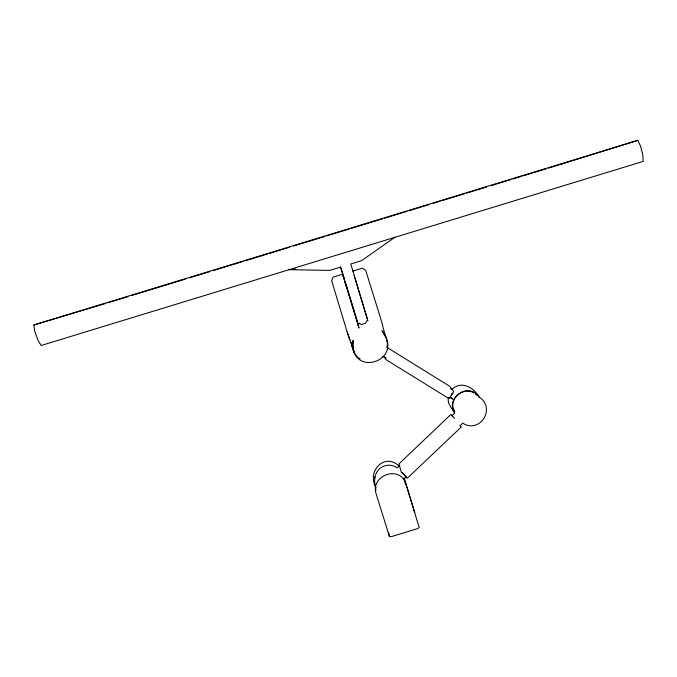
<?xml version="1.0" encoding="UTF-8"?>
<svg xmlns="http://www.w3.org/2000/svg" width="677" height="677" viewBox="0 0 677 677"><rect width="100%" height="100%" fill="white"/><g stroke="black" fill="none" stroke-linecap="round" stroke-linejoin="round"><path stroke-width="1.02" d="M374.728 476.633L374.618 482.21L375.98 490.233M386.863 347.707L387.532 343.814L385.992 337.087L384.324 333.905M448.377 397.721C447.116 403.45 451.483 408.079 454.521 412.445M451.178 394.826L452.228 393.185M387.32 349.552L388.293 348.198L449.655 386.279L453.666 391.45L452.405 393.912L449.054 398.66L385.602 359.402L384.544 356.914M397.374 467.705L399.946 465.158M460.047 425.825L462.729 423.167C479.519 434.135 496.241 408.561 479.553 397.331C469.872 381.54 444.467 397.754 454.699 413.19L451.991 415.661L454.673 418.42M403.543 479.375L406.31 476.853L402.138 472.639M395.089 237.145L361.636 260.62L350.779 263.996L367.611 319.916L365.36 323.276L361.476 324.461L357.727 322.946L340.565 267.119L329.665 270.402L288.749 269.666M561.512 164.122L637.726 140.376L640.493 145.987L642.854 155.151L643.15 161.405L41.128 345.507L37.904 340.133L34.73 331.197L33.85 324.994L637.726 140.376M107.677 302.873L127.928 296.678M131.939 295.46L185.54 279.068M189.552 277.849L209.794 271.646M213.814 270.428L243.145 261.449M245.142 260.848L267.407 254.036M269.404 253.435L289.638 247.24M293.657 246.013L325.011 236.425M327.016 235.816L349.264 229.012M351.27 228.403L382.623 218.815M384.629 218.206L406.877 211.393M408.883 210.792L429.108 204.598M433.145 203.371L440.228 201.196M442.242 200.595L464.481 193.783M466.495 193.173L486.721 186.987M490.757 185.76L510.974 179.574M512.997 178.965L522.094 176.172M524.108 175.563L546.347 168.759M548.37 168.141L562.519 163.817M343.696 277.866L342.579 274.244L332.974 277.189L331.662 280.693L347.191 332.111L354.443 353.411L352.345 346.302L352.531 346.836L353.14 340.319C348.934 378.9 405.853 361.569 381.989 330.672L385.433 336.765L381.625 321.567L365.656 270.292L362.491 268.16L352.886 271.096M359.834 323.225L357.811 323.843L359.013 328.057L346.142 285.787M33.85 324.994L105.705 303.457M389.461 536.624L391.501 536.599L417.413 528.644L419.19 527.501L405.091 481.398C396.561 465.209 370.141 476.955 376.209 494.117L389.461 536.624L388.657 532.376M293.759 269.116L295.874 269.141M473.925 393.007C462.789 385.518 447.531 399.87 454.606 411.388M382.674 356.474L386.288 358.091M449.604 397.289L452.693 399.125L451.474 397.45M360.088 358.878C354.02 355.78 352.37 348.638 351.507 342.427M450.543 388.513L452.008 389.461C460.944 380.195 474.365 387.481 479.071 397.407M452.583 416.067L450.924 414.442L398.905 463.931L401.249 472.013L407.351 478.182L461.198 427.06L460.098 425.41M475.364 393.997L476.6 395.283M398.965 465.988C384.104 451.974 366.316 472.097 376.116 487.694M454.597 411.303L453.573 409.864L453.962 410.423M347.191 332.111L349.967 339.761M344.906 281.776L345.829 284.789M340.548 266.831L344.559 279.906M345.49 282.927L352.903 307.07M404.169 477.886L414.764 512.557M367.899 320.754L356.584 283.621M353.208 308.077L356.745 319.671M346.734 288.013L342.579 274.244M352.243 344.398L353.064 347.098M357.007 320.526L357.49 322.134M354.206 275.641L356.305 282.681M403.949 478.817L405.667 484.707M375.016 478.106A13.845 13.498 -14.6 0 1 375.312 475.999M375.523 475.152A13.845 13.498 -14.6 0 1 396.739 467.553"/></g></svg>
